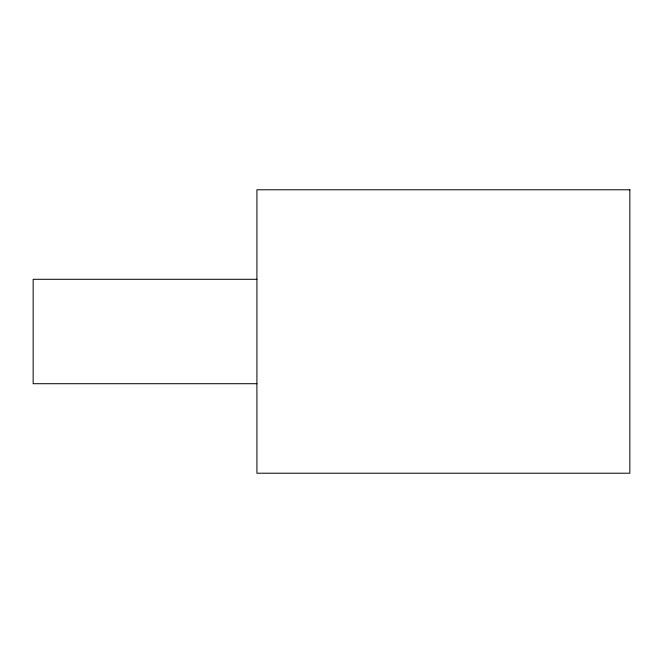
<?xml version="1.0" encoding="UTF-8"?>
<svg xmlns="http://www.w3.org/2000/svg" width="663" height="663" viewBox="0 0 663 663"><rect width="100%" height="100%" fill="white"/><g stroke="black" fill="none" stroke-linecap="round" stroke-linejoin="round"><path stroke-width="0.99" d="M256.913 279.289L33.15 279.289L33.15 383.711L256.913 383.711M629.85 189.784L256.913 189.784L256.913 473.216L629.85 473.216L629.85 189.784"/></g></svg>
